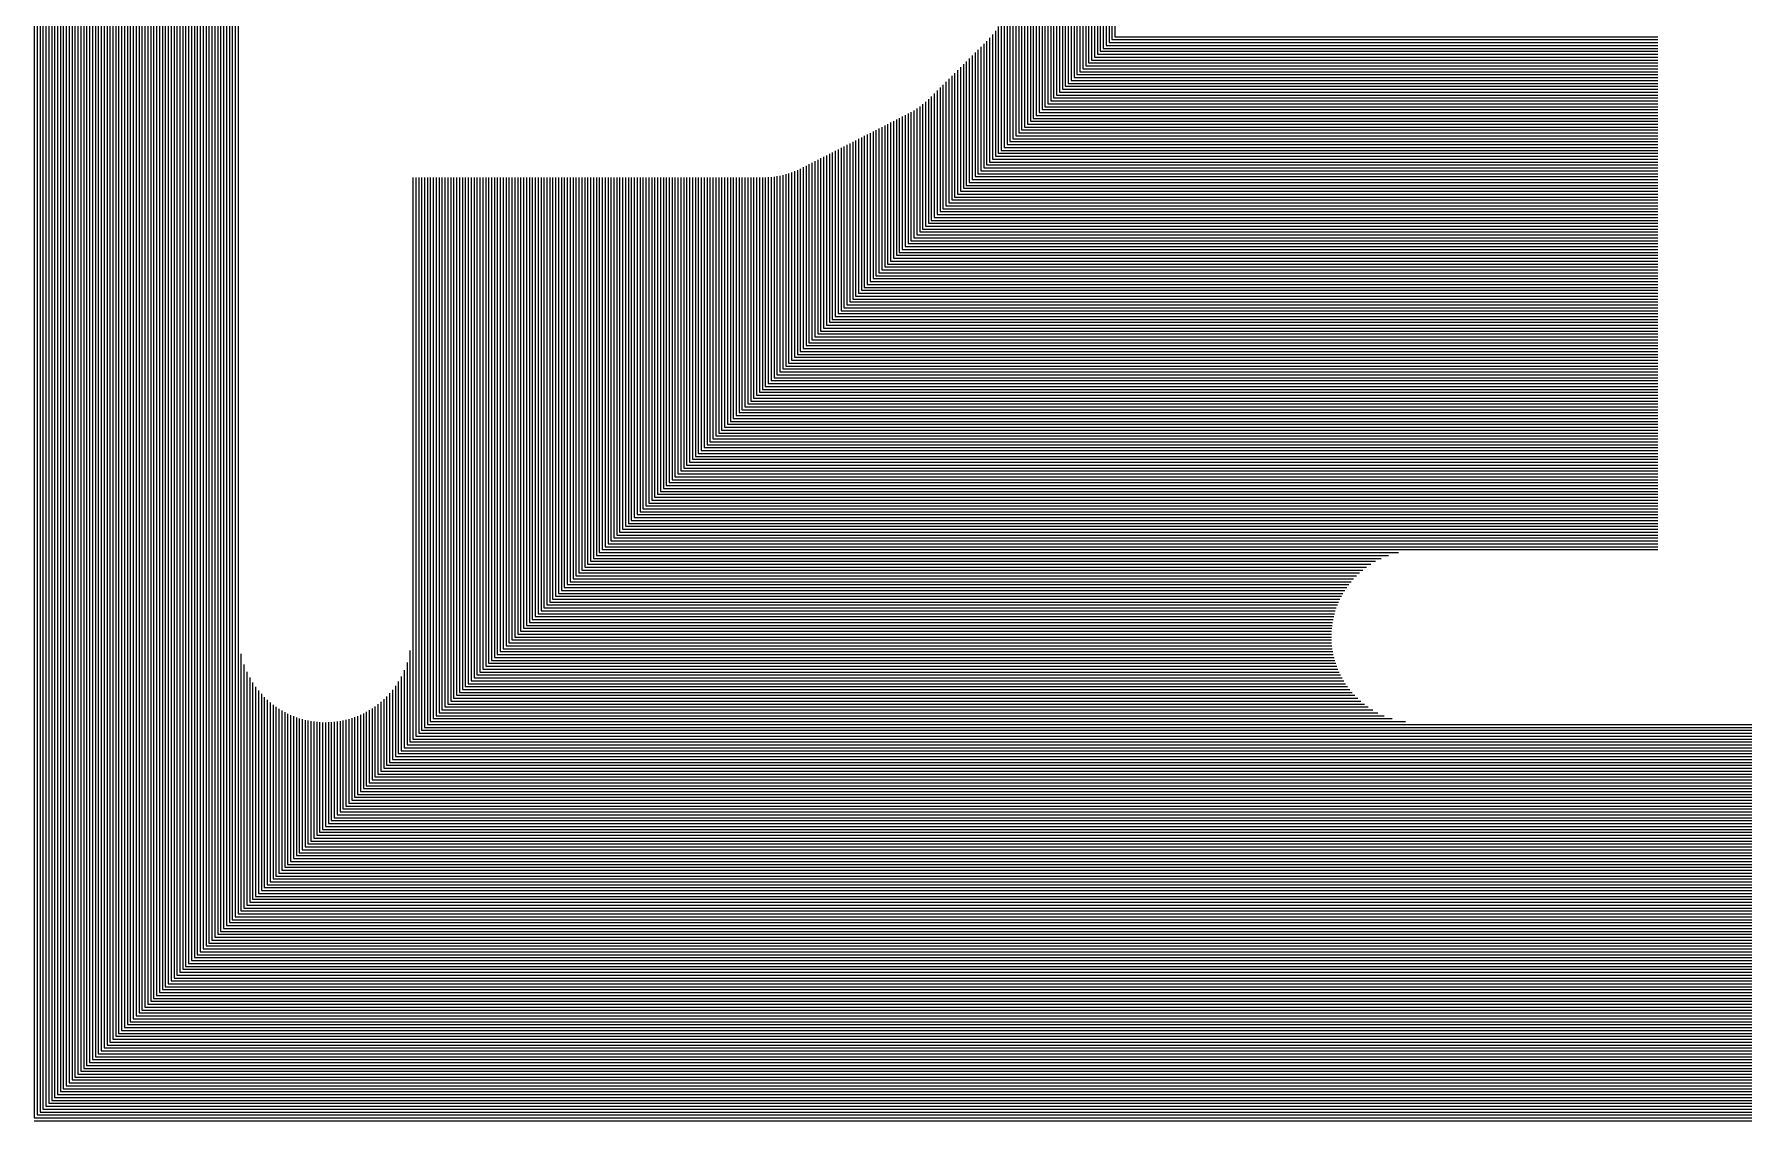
# Model space of a CAD drawing. Extents: x 0 to 5.51, y -4.5 to 2.44.
# Drawn here: x 0.015 to 1.506, y 0.486 to 1.433 of the extents above; entities that cross this region are included whole.
import ezdxf

# ---------------------------------------------------------------- set-up
doc = ezdxf.new("R2010")
doc.units = 0
doc.layers.add('Layer_1', color=7, linetype='CONTINUOUS')

msp = doc.modelspace()

# ---------------------------------------------------------------- linework, layer by layer
at = {"layer": 'Layer_1', "color": 4}
for points in [[(5.510083, 2.440439), (0.015327, 2.440439), (0.015327, 2.440439), (0.015327, 0.488576), (0.015327, 0.488576), (5.507543, 0.488576)], [(5.507543, 2.437899), (0.017867, 2.437899), (0.017867, 0.491116), (5.505003, 0.491116)], [(5.505003, 2.435359), (0.020407, 2.435359), (0.020407, 0.493656), (5.502463, 0.493656)], [(5.502463, 2.432819), (0.022947, 2.432819), (0.022947, 0.496196), (5.499923, 0.496196)], [(5.499923, 2.430279), (0.025487, 2.430279), (0.025487, 0.498736), (5.497383, 0.498736)], [(5.497383, 2.427739), (0.028027, 2.427739), (0.028027, 0.501276), (5.494843, 0.501276)], [(5.494843, 2.425199), (0.030567, 2.425199), (0.030567, 0.503816), (5.492303, 0.503816)], [(5.492303, 2.422659), (0.033107, 2.422659), (0.033107, 0.506356), (5.489763, 0.506356)], [(5.489763, 2.420119), (0.035647, 2.420119), (0.035647, 0.508896), (5.487223, 0.508896)], [(5.487223, 2.417579), (0.038187, 2.417579), (0.038187, 0.511436), (5.484683, 0.511436)], [(5.484683, 2.415039), (0.040727, 2.415039), (0.040727, 0.513976), (5.482143, 0.513976)], [(5.482143, 2.412499), (0.043267, 2.412499), (0.043267, 0.516516), (5.479603, 0.516516)], [(5.479603, 2.409959), (0.045807, 2.409959), (0.045807, 0.519056), (5.477063, 0.519056)], [(5.477063, 2.407419), (0.048347, 2.407419), (0.048347, 0.521596), (5.474523, 0.521596)], [(5.474523, 2.404879), (0.050887, 2.404879), (0.050887, 0.524136), (5.471983, 0.524136)], [(5.471983, 2.402339), (0.053427, 2.402339), (0.053427, 0.526676), (5.469443, 0.526676)], [(5.469443, 2.399799), (0.055967, 2.399799), (0.055967, 0.529216), (5.466903, 0.529216)], [(5.466903, 2.397259), (0.058507, 2.397259), (0.058507, 0.531756), (5.464363, 0.531756)], [(5.464363, 2.394719), (0.061047, 2.394719), (0.061047, 0.534296), (5.461823, 0.534296)], [(5.461823, 2.392179), (0.063587, 2.392179), (0.063587, 0.536836), (5.459283, 0.536836)], [(5.459283, 2.389639), (0.066127, 2.389639), (0.066127, 0.539376), (5.456743, 0.539376)], [(5.456743, 2.387099), (0.068667, 2.387099), (0.068667, 0.541916), (5.454203, 0.541916)], [(5.454203, 2.384559), (0.071207, 2.384559), (0.071207, 0.544456), (5.451663, 0.544456)], [(5.451663, 2.382019), (0.073747, 2.382019), (0.073747, 0.546996), (5.449123, 0.546996)], [(5.449123, 2.379479), (0.076287, 2.379479), (0.076287, 0.549536), (5.446583, 0.549536)], [(5.446583, 2.376939), (0.078827, 2.376939), (0.078827, 0.552076), (5.444043, 0.552076)], [(5.444043, 2.374399), (0.081367, 2.374399), (0.081367, 0.554616), (5.441503, 0.554616)], [(5.441503, 2.371859), (0.083907, 2.371859), (0.083907, 0.557156), (5.438963, 0.557156)], [(5.438963, 2.369319), (0.086447, 2.369319), (0.086447, 0.559696), (5.436423, 0.559696)], [(5.436423, 2.366779), (0.088987, 2.366779), (0.088987, 0.562236), (5.433883, 0.562236)], [(5.433883, 2.364239), (0.091527, 2.364239), (0.091527, 0.564776), (5.431343, 0.564776)], [(5.431343, 2.361699), (0.094067, 2.361699), (0.094067, 0.567316), (5.428803, 0.567316)], [(5.428803, 2.359159), (0.096607, 2.359159), (0.096607, 0.569856), (5.426263, 0.569856)], [(5.426263, 2.356619), (0.099147, 2.356619), (0.099147, 0.572396), (5.423723, 0.572396)], [(5.423723, 2.354079), (0.101687, 2.354079), (0.101687, 0.574936), (5.421183, 0.574936)], [(5.421183, 2.351539), (0.104227, 2.351539), (0.104227, 0.577476), (5.418643, 0.577476)], [(5.418643, 2.348999), (0.106767, 2.348999), (0.106767, 0.580016), (5.416103, 0.580016)], [(5.416103, 2.346459), (0.109307, 2.346459), (0.109307, 0.582556), (5.413563, 0.582556)], [(5.413563, 2.343919), (0.111847, 2.343919), (0.111847, 0.585096), (5.411023, 0.585096)], [(5.411023, 2.341379), (0.114387, 2.341379), (0.114387, 0.587636), (5.408483, 0.587636)], [(5.408483, 2.338839), (0.116927, 2.338839), (0.116927, 0.590176), (5.405943, 0.590176)], [(5.405943, 2.336299), (0.119467, 2.336299), (0.119467, 0.592716), (5.403403, 0.592716)], [(5.403403, 2.333759), (0.122007, 2.333759), (0.122007, 0.595256), (5.400863, 0.595256)], [(5.400863, 2.331219), (0.124547, 2.331219), (0.124547, 0.597796), (5.398323, 0.597796)], [(5.398323, 2.328679), (0.127087, 2.328679), (0.127087, 0.600336), (5.395783, 0.600336)], [(5.395783, 2.326139), (0.129627, 2.326139), (0.129627, 0.602876), (5.393243, 0.602876)], [(5.393243, 2.323599), (0.132167, 2.323599), (0.132167, 0.605416), (5.390703, 0.605416)], [(5.390703, 2.321059), (0.134707, 2.321059), (0.134707, 0.607956), (5.388163, 0.607956)], [(5.388163, 2.318519), (0.137247, 2.318519), (0.137247, 0.610496), (5.385623, 0.610496)], [(5.385623, 2.315979), (0.139787, 2.315979), (0.139787, 0.613036), (5.383083, 0.613036)], [(5.383083, 2.313439), (0.142327, 2.313439), (0.142327, 0.615576), (5.380543, 0.615576)], [(5.380543, 2.310899), (0.144867, 2.310899), (0.144867, 0.618116), (5.378003, 0.618116)], [(5.378003, 2.308359), (0.147407, 2.308359), (0.147407, 0.620656), (5.375463, 0.620656)], [(5.375463, 2.305819), (0.149947, 2.305819), (0.149947, 0.623196), (5.372923, 0.623196)], [(5.372923, 2.303279), (0.152487, 2.303279), (0.152487, 0.625736), (5.370383, 0.625736)], [(5.370383, 2.300739), (0.155027, 2.300739), (0.155027, 0.628276), (5.367843, 0.628276)], [(5.367843, 2.298199), (0.157567, 2.298199), (0.157567, 0.630816), (5.365303, 0.630816)], [(5.365303, 2.295659), (0.160107, 2.295659), (0.160107, 0.633356), (5.362763, 0.633356)], [(5.362763, 2.293119), (0.162647, 2.293119), (0.162647, 0.635896), (5.360223, 0.635896)], [(5.360223, 2.290579), (0.165187, 2.290579), (0.165187, 0.638436), (5.357683, 0.638436)], [(5.357683, 2.288039), (0.167727, 2.288039), (0.167727, 0.640976), (5.355143, 0.640976)], [(5.355143, 2.285499), (0.170267, 2.285499), (0.170267, 0.643516), (5.352603, 0.643516)], [(5.352603, 2.282959), (0.172807, 2.282959), (0.172807, 0.646056), (5.350063, 0.646056)], [(5.350063, 2.280419), (0.175347, 2.280419), (0.175347, 0.648596), (5.347523, 0.648596)], [(5.347523, 2.277879), (0.177887, 2.277879), (0.177887, 0.651136), (5.344983, 0.651136)], [(5.344983, 2.275339), (0.180427, 2.275339), (0.180427, 0.653676), (5.342443, 0.653676)], [(5.342443, 1.913897), (5.342443, 2.272799), (0.182967, 2.272799), (0.182967, 0.656216), (5.339903, 0.656216), (5.339903, 0.887277)], [(5.339903, 1.927064), (5.339903, 2.270259), (0.185507, 2.270259), (0.185507, 0.658756), (5.337363, 0.658756), (5.337363, 0.879896)], [(5.337363, 1.934445), (5.337363, 2.267719), (0.188047, 2.267719), (0.188047, 0.661296), (5.334823, 0.661296), (5.334823, 0.874272)], [(5.334823, 1.940066), (5.334823, 2.265179), (0.190587, 2.265179), (0.190587, 0.663836), (5.332283, 0.663836), (5.332283, 0.869632)], [(5.332283, 1.944707), (5.332283, 2.262639), (0.193127, 2.262639), (0.193127, 0.666376), (5.329743, 0.666376), (5.329743, 0.865652)], [(0.906867, 1.538426), (0.906867, 1.380116), (1.43126, 1.380116)], [(0.909407, 1.54375), (0.909407, 1.382656), (1.43126, 1.382656)], [(1.43126, 1.543819), (0.911947, 1.543819), (0.911947, 1.385196), (1.43126, 1.385196)], [(1.43126, 1.541279), (0.914487, 1.541279), (0.914487, 1.387736), (1.43126, 1.387736)], [(1.43126, 1.538739), (0.917027, 1.538739), (0.917027, 1.390276), (1.43126, 1.390276)], [(1.43126, 1.536199), (0.919567, 1.536199), (0.919567, 1.392816), (1.43126, 1.392816)], [(0.899247, 1.523514), (0.899247, 1.372496), (1.43126, 1.372496)], [(0.901787, 1.528485), (0.901787, 1.375036), (1.43126, 1.375036)], [(0.904327, 1.533456), (0.904327, 1.377576), (1.43126, 1.377576)], [(1.43126, 1.533659), (0.922107, 1.533659), (0.922107, 1.395356), (1.43126, 1.395356)], [(1.43126, 1.531119), (0.924647, 1.531119), (0.924647, 1.397896), (1.43126, 1.397896)], [(1.43126, 1.528579), (0.927187, 1.528579), (0.927187, 1.400436), (1.43126, 1.400436)], [(1.43126, 1.526039), (0.929727, 1.526039), (0.929727, 1.402976), (1.43126, 1.402976)], [(1.43126, 1.523499), (0.932267, 1.523499), (0.932267, 1.405516), (1.43126, 1.405516)], [(1.43126, 1.520959), (0.934807, 1.520959), (0.934807, 1.408056), (1.43126, 1.408056)], [(0.891627, 1.508602), (0.891627, 1.364876), (1.43126, 1.364876)], [(0.894167, 1.513573), (0.894167, 1.367416), (1.43126, 1.367416)], [(0.896707, 1.518543), (0.896707, 1.369956), (1.43126, 1.369956)], [(1.43126, 1.518419), (0.937347, 1.518419), (0.937347, 1.410596), (1.43126, 1.410596)], [(1.43126, 1.515879), (0.939887, 1.515879), (0.939887, 1.413136), (1.43126, 1.413136)], [(1.43126, 1.513339), (0.942427, 1.513339), (0.942427, 1.415676), (1.43126, 1.415676)], [(1.43126, 1.510799), (0.944967, 1.510799), (0.944967, 1.418216), (1.43126, 1.418216)], [(1.43126, 1.508259), (0.947507, 1.508259), (0.947507, 1.420756), (1.43126, 1.420756)], [(0.884007, 1.493689), (0.884007, 1.357256), (1.43126, 1.357256)], [(0.886547, 1.49866), (0.886547, 1.359796), (1.43126, 1.359796)], [(0.889087, 1.503631), (0.889087, 1.362336), (1.43126, 1.362336)], [(1.43126, 1.505719), (0.950047, 1.505719), (0.950047, 1.423296), (1.43126, 1.423296)], [(1.43126, 1.503179), (0.952587, 1.503179), (0.952587, 1.425836), (1.43126, 1.425836)], [(1.43126, 1.500639), (0.955127, 1.500639), (0.955127, 1.428376), (1.43126, 1.428376)], [(1.43126, 1.498099), (0.957667, 1.498099), (0.957667, 1.430916), (1.43126, 1.430916)], [(0.876387, 1.478777), (0.876387, 1.349636), (1.43126, 1.349636)], [(0.878927, 1.483748), (0.878927, 1.352176), (1.43126, 1.352176)], [(0.881467, 1.488719), (0.881467, 1.354716), (1.43126, 1.354716)], [(0.868767, 1.463865), (0.868767, 1.342016), (1.43126, 1.342016)], [(0.871307, 1.468835), (0.871307, 1.344556), (1.43126, 1.344556)], [(0.873847, 1.473806), (0.873847, 1.347096), (1.43126, 1.347096)], [(0.861147, 1.448952), (0.861147, 1.334396), (1.43126, 1.334396)], [(0.863687, 1.453923), (0.863687, 1.336936), (1.43126, 1.336936)], [(0.866227, 1.458894), (0.866227, 1.339476), (1.43126, 1.339476)], [(0.850987, 1.432798), (0.850987, 1.324236), (1.43126, 1.324236)], [(0.853527, 1.436082), (0.853527, 1.326776), (1.43126, 1.326776)], [(0.856067, 1.439788), (0.856067, 1.329316), (1.43126, 1.329316)], [(0.858607, 1.444048), (0.858607, 1.331856), (1.43126, 1.331856)], [(0.835747, 1.417045), (0.835747, 1.308996), (1.43126, 1.308996)], [(0.838287, 1.419585), (0.838287, 1.311536), (1.43126, 1.311536)], [(0.840827, 1.422125), (0.840827, 1.314076), (1.43126, 1.314076)], [(0.843367, 1.424665), (0.843367, 1.316616), (1.43126, 1.316616)], [(0.845907, 1.427195), (0.845907, 1.319156), (1.43126, 1.319156)], [(0.848447, 1.429854), (0.848447, 1.321696), (1.43126, 1.321696)], [(0.820507, 1.401802), (0.820507, 1.293756), (1.43126, 1.293756)], [(0.823047, 1.404345), (0.823047, 1.296296), (1.43126, 1.296296)], [(0.825587, 1.406885), (0.825587, 1.298836), (1.43126, 1.298836)], [(0.828127, 1.409425), (0.828127, 1.301376), (1.43126, 1.301376)], [(0.830667, 1.411965), (0.830667, 1.303916), (1.43126, 1.303916)], [(0.833207, 1.414505), (0.833207, 1.306456), (1.43126, 1.306456)], [(0.805267, 1.386562), (0.805267, 1.278516), (1.43126, 1.278516)], [(0.807807, 1.389102), (0.807807, 1.281056), (1.43126, 1.281056)], [(0.810347, 1.391642), (0.810347, 1.283596), (1.43126, 1.283596)], [(0.812887, 1.394182), (0.812887, 1.286136), (1.43126, 1.286136)], [(0.815427, 1.396722), (0.815427, 1.288676), (1.43126, 1.288676)], [(0.817967, 1.399262), (0.817967, 1.291216), (1.43126, 1.291216)], [(0.790027, 1.372013), (0.790027, 1.263276), (1.43126, 1.263276)], [(0.792567, 1.374121), (0.792567, 1.265816), (1.43126, 1.265816)], [(0.795107, 1.376425), (0.795107, 1.268356), (1.43126, 1.268356)], [(0.797647, 1.378942), (0.797647, 1.270896), (1.43126, 1.270896)], [(0.800187, 1.381482), (0.800187, 1.273436), (1.43126, 1.273436)], [(0.802727, 1.384022), (0.802727, 1.275976), (1.43126, 1.275976)], [(0.764627, 1.357401), (0.764627, 1.237876), (1.43126, 1.237876)], [(0.767167, 1.358699), (0.767167, 1.240416), (1.43126, 1.240416)], [(0.769707, 1.359996), (0.769707, 1.242956), (1.43126, 1.242956)], [(0.772247, 1.361294), (0.772247, 1.245496), (1.43126, 1.245496)], [(0.774787, 1.362592), (0.774787, 1.248036), (1.43126, 1.248036)], [(0.777327, 1.36389), (0.777327, 1.250576), (1.43126, 1.250576)], [(0.779867, 1.365229), (0.779867, 1.253116), (1.43126, 1.253116)], [(0.782407, 1.366707), (0.782407, 1.255656), (1.43126, 1.255656)], [(0.784947, 1.368323), (0.784947, 1.258196), (1.43126, 1.258196)], [(0.787487, 1.370088), (0.787487, 1.260736), (1.43126, 1.260736)], [(0.734147, 1.341825), (0.734147, 1.207396), (1.43126, 1.207396)], [(0.736687, 1.343123), (0.736687, 1.209936), (1.43126, 1.209936)], [(0.739227, 1.344421), (0.739227, 1.212476), (1.43126, 1.212476)], [(0.741767, 1.345719), (0.741767, 1.215016), (1.43126, 1.215016)], [(0.744307, 1.347017), (0.744307, 1.217556), (1.43126, 1.217556)], [(0.746847, 1.348315), (0.746847, 1.220096), (1.43126, 1.220096)], [(0.749387, 1.349613), (0.749387, 1.222636), (1.43126, 1.222636)], [(0.751927, 1.350911), (0.751927, 1.225176), (1.43126, 1.225176)], [(0.754467, 1.352209), (0.754467, 1.227716), (1.43126, 1.227716)], [(0.757007, 1.353507), (0.757007, 1.230256), (1.43126, 1.230256)], [(0.759547, 1.354805), (0.759547, 1.232796), (1.43126, 1.232796)], [(0.762087, 1.356103), (0.762087, 1.235336), (1.43126, 1.235336)], [(0.706207, 1.327551), (0.706207, 1.179456), (1.43126, 1.179456)], [(0.708747, 1.328848), (0.708747, 1.181996), (1.43126, 1.181996)], [(0.711287, 1.330146), (0.711287, 1.184536), (1.43126, 1.184536)], [(0.713827, 1.331444), (0.713827, 1.187076), (1.43126, 1.187076)], [(0.716367, 1.332742), (0.716367, 1.189616), (1.43126, 1.189616)], [(0.718907, 1.33404), (0.718907, 1.192156), (1.43126, 1.192156)], [(0.721447, 1.335338), (0.721447, 1.194696), (1.43126, 1.194696)], [(0.723987, 1.336636), (0.723987, 1.197236), (1.43126, 1.197236)], [(0.726527, 1.337932), (0.726527, 1.199776), (1.43126, 1.199776)], [(0.729067, 1.339229), (0.729067, 1.202316), (1.43126, 1.202316)], [(0.731607, 1.340527), (0.731607, 1.204856), (1.43126, 1.204856)], [(0.675727, 1.312648), (0.675727, 1.148976), (1.43126, 1.148976)], [(0.678267, 1.313616), (0.678267, 1.151516), (1.43126, 1.151516)], [(0.680807, 1.314691), (0.680807, 1.154056), (1.43126, 1.154056)], [(0.683347, 1.315879), (0.683347, 1.156596), (1.43126, 1.156596)], [(0.685887, 1.317167), (0.685887, 1.159136), (1.43126, 1.159136)], [(0.688427, 1.318465), (0.688427, 1.161676), (1.43126, 1.161676)], [(0.690967, 1.319763), (0.690967, 1.164216), (1.43126, 1.164216)], [(0.693507, 1.321061), (0.693507, 1.166756), (1.43126, 1.166756)], [(0.696047, 1.322359), (0.696047, 1.169296), (1.43126, 1.169296)], [(0.698587, 1.323657), (0.698587, 1.171836), (1.43126, 1.171836)], [(0.701127, 1.324955), (0.701127, 1.174376), (1.43126, 1.174376)], [(0.703667, 1.326253), (0.703667, 1.176916), (1.43126, 1.176916)], [(0.345527, 1.308208), (0.345527, 0.818776), (2.858908, 0.818776)], [(0.348067, 1.308208), (0.348067, 0.821316), (2.859187, 0.821316)], [(0.350607, 1.308208), (0.350607, 0.823856), (2.859568, 0.823856)], [(0.353147, 1.308208), (0.353147, 0.826396), (2.860051, 0.826396)], [(0.355687, 1.308208), (0.355687, 0.828936), (2.860584, 0.828936)], [(0.358227, 1.308208), (0.358227, 0.831476), (2.861245, 0.831476)], [(0.360767, 1.308208), (0.360767, 0.834016), (1.211116, 0.834016)], [(0.363307, 1.308208), (0.363307, 0.836556), (1.199597, 0.836556)], [(0.365847, 1.308208), (0.365847, 0.839096), (1.192561, 0.839096)], [(0.368387, 1.308208), (0.368387, 0.841636), (1.187126, 0.841636)], [(0.370927, 1.308208), (0.370927, 0.844176), (1.182604, 0.844176)], [(0.373467, 1.308208), (0.373467, 0.846716), (1.178705, 0.846716)], [(0.376007, 1.308208), (0.376007, 0.849256), (1.175271, 0.849256)], [(0.378547, 1.308208), (0.378547, 0.851796), (1.172203, 0.851796)], [(0.381087, 1.308208), (0.381087, 0.854336), (1.169437, 0.854336)], [(0.383627, 1.308208), (0.383627, 0.856876), (1.166927, 0.856876)], [(0.386167, 1.308208), (0.386167, 0.859416), (1.164641, 0.859416)], [(0.388707, 1.308208), (0.388707, 0.861956), (1.162551, 0.861956)], [(0.391247, 1.308208), (0.391247, 0.864496), (1.160638, 0.864496)], [(0.393787, 1.308208), (0.393787, 0.867036), (1.158886, 0.867036)], [(0.396327, 1.308208), (0.396327, 0.869576), (1.157281, 0.869576)], [(0.398867, 1.308208), (0.398867, 0.872116), (1.155812, 0.872116)], [(0.401407, 1.308208), (0.401407, 0.874656), (1.154474, 0.874656)], [(0.403947, 1.308208), (0.403947, 0.877196), (1.153257, 0.877196)], [(0.406487, 1.308208), (0.406487, 0.879736), (1.152155, 0.879736)], [(0.409027, 1.308208), (0.409027, 0.882276), (1.151162, 0.882276)], [(0.411567, 1.308208), (0.411567, 0.884816), (1.150273, 0.884816)], [(0.414107, 1.308208), (0.414107, 0.887356), (1.149488, 0.887356)], [(0.416647, 1.308208), (0.416647, 0.889896), (1.148799, 0.889896)], [(0.419187, 1.308208), (0.419187, 0.892436), (1.148205, 0.892436)], [(0.421727, 1.308208), (0.421727, 0.894976), (1.147705, 0.894976)], [(0.424267, 1.308208), (0.424267, 0.897516), (1.147293, 0.897516)], [(0.426807, 1.308208), (0.426807, 0.900056), (1.146971, 0.900056)], [(0.429347, 1.308208), (0.429347, 0.902596), (1.146737, 0.902596)], [(0.431887, 1.308208), (0.431887, 0.905136), (1.14659, 0.905136)], [(0.434427, 1.308208), (0.434427, 0.907676), (1.146526, 0.907676)], [(0.436967, 1.308208), (0.436967, 0.910216), (1.146552, 0.910216)], [(0.439507, 1.308208), (0.439507, 0.912756), (1.146661, 0.912756)], [(0.442047, 1.308208), (0.442047, 0.915296), (1.146859, 0.915296)], [(0.444587, 1.308208), (0.444587, 0.917836), (1.147141, 0.917836)], [(0.447127, 1.308208), (0.447127, 0.920376), (1.147514, 0.920376)], [(0.449667, 1.308208), (0.449667, 0.922916), (1.147974, 0.922916)], [(0.452207, 1.308208), (0.452207, 0.925456), (1.148528, 0.925456)], [(0.454747, 1.308208), (0.454747, 0.927996), (1.149175, 0.927996)], [(0.457287, 1.308208), (0.457287, 0.930536), (1.149917, 0.930536)], [(0.459827, 1.308208), (0.459827, 0.933076), (1.15076, 0.933076)], [(0.462367, 1.308208), (0.462367, 0.935616), (1.151708, 0.935616)], [(0.464907, 1.308208), (0.464907, 0.938156), (1.152762, 0.938156)], [(0.467447, 1.308208), (0.467447, 0.940696), (1.153928, 0.940696)], [(0.469987, 1.308208), (0.469987, 0.943236), (1.155213, 0.943236)], [(0.472527, 1.308208), (0.472527, 0.945776), (1.156623, 0.945776)], [(0.475067, 1.308208), (0.475067, 0.948316), (1.158167, 0.948316)], [(0.477607, 1.308208), (0.477607, 0.950856), (1.159854, 0.950856)], [(0.480147, 1.308208), (0.480147, 0.953396), (1.161695, 0.953396)], [(0.482687, 1.308208), (0.482687, 0.955936), (1.163704, 0.955936)], [(0.485227, 1.308208), (0.485227, 0.958476), (1.165904, 0.958476)], [(0.487767, 1.308208), (0.487767, 0.961016), (1.168312, 0.961016)], [(0.490307, 1.308208), (0.490307, 0.963556), (1.170961, 0.963556)], [(0.492847, 1.308208), (0.492847, 0.966096), (1.17389, 0.966096)], [(0.495387, 1.308208), (0.495387, 0.968636), (1.177153, 0.968636)], [(0.497927, 1.308208), (0.497927, 0.971176), (1.180834, 0.971176)], [(0.500467, 1.308208), (0.500467, 0.973716), (1.185058, 0.973716)], [(0.503007, 1.308208), (0.503007, 0.976256), (1.190044, 0.976256)], [(0.505547, 1.308208), (0.505547, 0.978796), (1.196247, 0.978796)], [(0.508087, 1.308208), (0.508087, 0.981336), (1.205, 0.981336)], [(0.510627, 1.308208), (0.510627, 0.983876), (1.43126, 0.983876)], [(0.513167, 1.308208), (0.513167, 0.986416), (1.43126, 0.986416)], [(0.515707, 1.308208), (0.515707, 0.988956), (1.43126, 0.988956)], [(0.518247, 1.308208), (0.518247, 0.991496), (1.43126, 0.991496)], [(0.520787, 1.308208), (0.520787, 0.994036), (1.43126, 0.994036)], [(0.523327, 1.308208), (0.523327, 0.996576), (1.43126, 0.996576)], [(0.525867, 1.308208), (0.525867, 0.999116), (1.43126, 0.999116)], [(0.528407, 1.308208), (0.528407, 1.001656), (1.43126, 1.001656)], [(0.530947, 1.308208), (0.530947, 1.004196), (1.43126, 1.004196)], [(0.533487, 1.308208), (0.533487, 1.006736), (1.43126, 1.006736)], [(0.536027, 1.308208), (0.536027, 1.009276), (1.43126, 1.009276)], [(0.538567, 1.308208), (0.538567, 1.011816), (1.43126, 1.011816)], [(0.541107, 1.308208), (0.541107, 1.014356), (1.43126, 1.014356)], [(0.543647, 1.308208), (0.543647, 1.016896), (1.43126, 1.016896)], [(0.546187, 1.308208), (0.546187, 1.019436), (1.43126, 1.019436)], [(0.548727, 1.308208), (0.548727, 1.021976), (1.43126, 1.021976)], [(0.551267, 1.308208), (0.551267, 1.024516), (1.43126, 1.024516)], [(0.553807, 1.308208), (0.553807, 1.027056), (1.43126, 1.027056)], [(0.556347, 1.308208), (0.556347, 1.029596), (1.43126, 1.029596)], [(0.558887, 1.308208), (0.558887, 1.032136), (1.43126, 1.032136)], [(0.561427, 1.308208), (0.561427, 1.034676), (1.43126, 1.034676)], [(0.563967, 1.308208), (0.563967, 1.037216), (1.43126, 1.037216)], [(0.566507, 1.308208), (0.566507, 1.039756), (1.43126, 1.039756)], [(0.569047, 1.308208), (0.569047, 1.042296), (1.43126, 1.042296)], [(0.571587, 1.308208), (0.571587, 1.044836), (1.43126, 1.044836)], [(0.574127, 1.308208), (0.574127, 1.047376), (1.43126, 1.047376)], [(0.576667, 1.308208), (0.576667, 1.049916), (1.43126, 1.049916)], [(0.579207, 1.308208), (0.579207, 1.052456), (1.43126, 1.052456)], [(0.581747, 1.308208), (0.581747, 1.054996), (1.43126, 1.054996)], [(0.584287, 1.308208), (0.584287, 1.057536), (1.43126, 1.057536)], [(0.586827, 1.308208), (0.586827, 1.060076), (1.43126, 1.060076)], [(0.589367, 1.308208), (0.589367, 1.062616), (1.43126, 1.062616)], [(0.591907, 1.308208), (0.591907, 1.065156), (1.43126, 1.065156)], [(0.594447, 1.308208), (0.594447, 1.067696), (1.43126, 1.067696)], [(0.596987, 1.308208), (0.596987, 1.070236), (1.43126, 1.070236)], [(0.599527, 1.308208), (0.599527, 1.072776), (1.43126, 1.072776)], [(0.602067, 1.308208), (0.602067, 1.075316), (1.43126, 1.075316)], [(0.604607, 1.308208), (0.604607, 1.077856), (1.43126, 1.077856)], [(0.607147, 1.308208), (0.607147, 1.080396), (1.43126, 1.080396)], [(0.609687, 1.308208), (0.609687, 1.082936), (1.43126, 1.082936)], [(0.612227, 1.308208), (0.612227, 1.085476), (1.43126, 1.085476)], [(0.614767, 1.308208), (0.614767, 1.088016), (1.43126, 1.088016)], [(0.617307, 1.308208), (0.617307, 1.090556), (1.43126, 1.090556)], [(0.619847, 1.308208), (0.619847, 1.093096), (1.43126, 1.093096)], [(0.622387, 1.308208), (0.622387, 1.095636), (1.43126, 1.095636)], [(0.624927, 1.308208), (0.624927, 1.098176), (1.43126, 1.098176)], [(0.627467, 1.308208), (0.627467, 1.100716), (1.43126, 1.100716)], [(0.630007, 1.308208), (0.630007, 1.103256), (1.43126, 1.103256)], [(0.632547, 1.308208), (0.632547, 1.105796), (1.43126, 1.105796)], [(0.635087, 1.308208), (0.635087, 1.108336), (1.43126, 1.108336)], [(0.637627, 1.308208), (0.637627, 1.110876), (1.43126, 1.110876)], [(0.640167, 1.308208), (0.640167, 1.113416), (1.43126, 1.113416)], [(0.642707, 1.308208), (0.642707, 1.115956), (1.43126, 1.115956)], [(0.645247, 1.308208), (0.645247, 1.118496), (1.43126, 1.118496)], [(0.647787, 1.308208), (0.647787, 1.121036), (1.43126, 1.121036)], [(0.650327, 1.308208), (0.650327, 1.123576), (1.43126, 1.123576)], [(0.652867, 1.308252), (0.652867, 1.126116), (1.43126, 1.126116)], [(0.655407, 1.308381), (0.655407, 1.128656), (1.43126, 1.128656)], [(0.657947, 1.308597), (0.657947, 1.131196), (1.43126, 1.131196)], [(0.660487, 1.308902), (0.660487, 1.133736), (1.43126, 1.133736)], [(0.663027, 1.309296), (0.663027, 1.136276), (1.43126, 1.136276)], [(0.665567, 1.309778), (0.665567, 1.138816), (1.43126, 1.138816)], [(0.668107, 1.310352), (0.668107, 1.141356), (1.43126, 1.141356)], [(0.670647, 1.31102), (0.670647, 1.143896), (1.43126, 1.143896)], [(0.673187, 1.311785), (0.673187, 1.146436), (1.43126, 1.146436)], [(0.342987, 0.896017), (0.342987, 0.816236), (2.858705, 0.816236)], [(0.195667, 0.893096), (0.195667, 0.668916), (5.327203, 0.668916), (5.327203, 0.862157)], [(0.198207, 0.883833), (0.198207, 0.671456), (5.324663, 0.671456), (5.324663, 0.859045)], [(0.340447, 0.885461), (0.340447, 0.813696), (2.858603, 0.813696)], [(0.200747, 0.877442), (0.200747, 0.673996), (5.322123, 0.673996), (5.322123, 0.856248)], [(0.203287, 0.87235), (0.203287, 0.676536), (5.319583, 0.676536), (5.319583, 0.853714)], [(0.205827, 0.868054), (0.205827, 0.679076), (5.317043, 0.679076), (5.317043, 0.851405)], [(0.330287, 0.865075), (0.330287, 0.803536), (2.859009, 0.803536)], [(0.332827, 0.868915), (0.332827, 0.806076), (2.858781, 0.806076)], [(0.335367, 0.873355), (0.335367, 0.808616), (2.858628, 0.808616)], [(0.337907, 0.878669), (0.337907, 0.811156), (2.858578, 0.811156)], [(0.208367, 0.864321), (0.208367, 0.681616), (5.314503, 0.681616), (5.314503, 0.849297)], [(0.210907, 0.861014), (0.210907, 0.684156), (5.311963, 0.684156), (5.311963, 0.847369)], [(0.213447, 0.858049), (0.213447, 0.686696), (5.309423, 0.686696), (5.309423, 0.845601)], [(0.215987, 0.855372), (0.215987, 0.689236), (5.306883, 0.689236), (5.306883, 0.843988)], [(0.218527, 0.852939), (0.218527, 0.691776), (5.304343, 0.691776), (5.304343, 0.842515)], [(0.221067, 0.850716), (0.221067, 0.694316), (5.301803, 0.694316), (5.301803, 0.841166)], [(0.317587, 0.851174), (0.317587, 0.790836), (2.861499, 0.790836)], [(0.320127, 0.853437), (0.320127, 0.793376), (2.860813, 0.793376)], [(0.322667, 0.855921), (0.322667, 0.795916), (2.860229, 0.795916)], [(0.325207, 0.858656), (0.325207, 0.798456), (2.859721, 0.798456)], [(0.327747, 0.861687), (0.327747, 0.800996), (2.859314, 0.800996)], [(0.223607, 0.848687), (0.223607, 0.696856), (5.299263, 0.696856), (5.299263, 0.839939)], [(0.226147, 0.846828), (0.226147, 0.699396), (5.296723, 0.699396), (5.296723, 0.838829)], [(0.228687, 0.845123), (0.228687, 0.701936), (5.294183, 0.701936), (5.294183, 0.837828)], [(0.231227, 0.843566), (0.231227, 0.704476), (5.291643, 0.704476), (5.291643, 0.836932)], [(0.233767, 0.842141), (0.233767, 0.707016), (5.289103, 0.707016), (5.289103, 0.836137)], [(0.236307, 0.840841), (0.236307, 0.709556), (5.286563, 0.709556), (5.286563, 0.835441)], [(0.238847, 0.839662), (0.238847, 0.712096), (5.284023, 0.712096), (5.284023, 0.834839)], [(0.241387, 0.838595), (0.241387, 0.714636), (5.281483, 0.714636), (5.281483, 0.834331)], [(0.243927, 0.837638), (0.243927, 0.717176), (5.278943, 0.717176), (5.278943, 0.833914)], [(0.246467, 0.836782), (0.246467, 0.719716), (5.276403, 0.719716), (5.276403, 0.833587)], [(0.249007, 0.836028), (0.249007, 0.722256), (5.273863, 0.722256), (5.273863, 0.833345)], [(0.251547, 0.835372), (0.251547, 0.724796), (5.271323, 0.724796), (5.271323, 0.833193)], [(0.284567, 0.83492), (0.284567, 0.757816), (2.881361, 0.757816)], [(0.287107, 0.835504), (0.287107, 0.760356), (2.878872, 0.760356)], [(0.289647, 0.83618), (0.289647, 0.762896), (2.876586, 0.762896)], [(0.292187, 0.836957), (0.292187, 0.765436), (2.874503, 0.765436)], [(0.294727, 0.837833), (0.294727, 0.767976), (2.872598, 0.767976)], [(0.297267, 0.838814), (0.297267, 0.770516), (2.870846, 0.770516)], [(0.299807, 0.839904), (0.299807, 0.773056), (2.869246, 0.773056)], [(0.302347, 0.841108), (0.302347, 0.775596), (2.867798, 0.775596)], [(0.304887, 0.842433), (0.304887, 0.778136), (2.866452, 0.778136)], [(0.307427, 0.843886), (0.307427, 0.780676), (2.865258, 0.780676)], [(0.309967, 0.845474), (0.309967, 0.783216), (2.86414, 0.783216)], [(0.312507, 0.847209), (0.312507, 0.785756), (2.86315, 0.785756)], [(0.315047, 0.849103), (0.315047, 0.788296), (2.862286, 0.788296)], [(0.254087, 0.834808), (0.254087, 0.727336), (5.268783, 0.727336), (5.268783, 0.833124)], [(0.256627, 0.834336), (0.256627, 0.729876), (5.266243, 0.729876), (5.266243, 0.833145)], [(0.259167, 0.833955), (0.259167, 0.732416), (5.263703, 0.732416), (5.263703, 0.833249)], [(0.261707, 0.833663), (0.261707, 0.734956), (5.261163, 0.734956), (5.261163, 0.833442)], [(0.264247, 0.833455), (0.264247, 0.737496), (2.922382, 0.737496)], [(0.266787, 0.833335), (0.266787, 0.740036), (2.911283, 0.740036)], [(0.269327, 0.8333), (0.269327, 0.742576), (2.904348, 0.742576)], [(0.271867, 0.833353), (0.271867, 0.745116), (2.898938, 0.745116)], [(0.274407, 0.833493), (0.274407, 0.747656), (2.894468, 0.747656)], [(0.276947, 0.833716), (0.276947, 0.750196), (2.890582, 0.750196)], [(0.279487, 0.834029), (0.279487, 0.752736), (2.887178, 0.752736)], [(0.282027, 0.83443), (0.282027, 0.755276), (2.884105, 0.755276)], [(0.015327, 0.486036), (0.015327, 0.486036), (5.510083, 0.486036)]]:
    msp.add_lwpolyline(points, dxfattribs=at)

doc.saveas('drawing.dxf')
